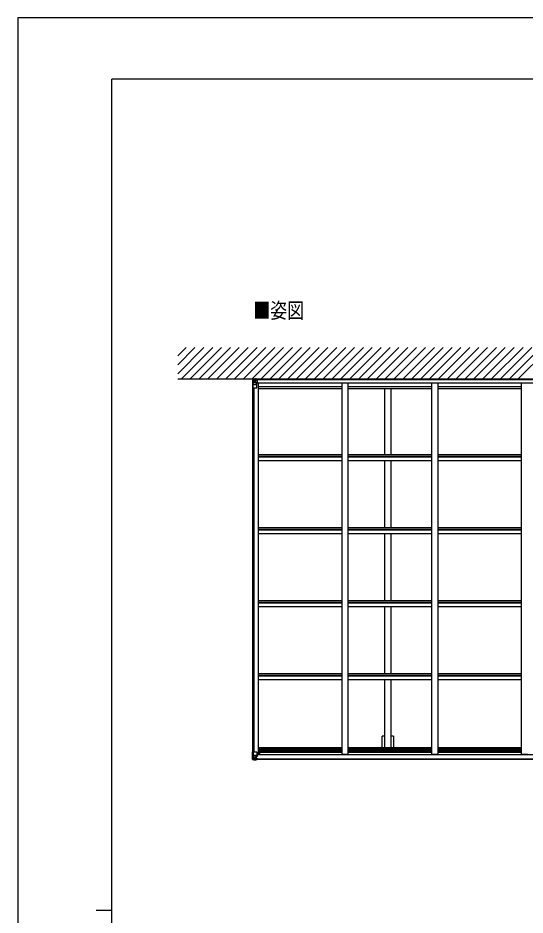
# Model space of a CAD drawing. Units: millimetres, scale not verified. Extents: x -10512 to 10512, y -7425 to 7425.
# Drawn here: x -10512 to -6468, y 274 to 7425 of the extents above; entities that cross this region are included whole.
import ezdxf
from ezdxf.enums import TextEntityAlignment as Align

# ---------------------------------------------------------------- set-up
doc = ezdxf.new("R2010")
doc.units = ezdxf.units.MM
doc.header["$LTSCALE"] = 40
for name, color, linetype in [('0-2_USER1', 3, 'Continuous'), ('0-5_YKK_13', 4, 'Continuous'), ('0-6_YKK_A1', 4, 'Continuous'), ('0-8_YKK_ZWAK', 7, 'Continuous')]:
    doc.layers.add(name, color=color, linetype=linetype)
doc.styles.add('ＭＳ ゴシック', font='')
doc.styles.get('ＭＳ ゴシック').set_extended_font_data('MS Gothic')

msp = doc.modelspace()

# ---------------------------------------------------------------- linework, layer by layer
at = {"layer": '0-5_YKK_13'}
for p, q in [((-8640.45, 4537.28), (-8640.45, 4476.57)), ((-8639.51, 4538.24), (-8639.51, 4538.28)), ((-8637.61, 4537.22), (-8637.61, 4537.15)), ((-8637.61, 4476.57), (-8637.61, 4537.15)), ((-8637.06, 4503.45), (-8632.92, 4515.54)), ((-8633.64, 4533.78), (-8636.37, 4537.45)), ((-8632.78, 4530.27), (-8630.45, 4530.33)), ((-8632.78, 4516.8), (-8632.78, 4530.27)), ((-8630.45, 4516.77), (-8632.78, 4516.8)), ((-8630.45, 4530.33), (-8618.45, 4530.33)), ((-8630.45, 4516.77), (-8630.45, 4516.77)), ((-8618.45, 4516.77), (-8630.45, 4516.77)), ((-8625.93, 4523.13), (-8625.93, 4522.17)), ((-8618.45, 4547.85), (-8618.45, 4539.91)), ((-8616.95, 4542.8), (-8618.45, 4542.8)), ((-8618.45, 4539.91), (-8618.45, 4537.55)), ((-8604.95, 4538.3), (-8618.45, 4537.55)), ((-8618.45, 4537.55), (-8618.45, 4516.77)), ((-8604.95, 4516.77), (-8618.45, 4516.77)), ((-8618.45, 4516.77), (-8618.45, 4515.5)), ((-8604.95, 4515.85), (-8618.45, 4515.5)), ((-8618.45, 4515.5), (-8618.45, 4512.78)), ((-8604.95, 4513.13), (-8618.45, 4512.78)), ((-8617.62, 4512.58), (-8617.62, 4512.78)), ((-8607.28, 4510.93), (-8617.62, 4512.58)), ((-8616.95, 4547.85), (-8616.95, 4540.07)), ((-8611.95, 4547.85), (-8616.95, 4547.85)), ((-8611.95, 4544.89), (-8616.95, 4545.2)), ((-8616.95, 4540.07), (-8616.95, 4540.07)), ((-8615.42, 4512.86), (-8607.28, 4511.56)), ((-8611.95, 4547.85), (-8611.95, 4544.89)), ((-8611.95, 4544.89), (-8611.95, 4544.49)), ((-8607.28, 4511.56), (-8607.28, 4510.93)), ((-8606.45, 4477.57), (-8606.45, 4510.67)), ((-8604.95, 4543.93), (-8604.95, 4513.13)), ((-8640.45, 4476.57), (-8607.45, 4476.57)), ((-8637.06, 4503.45), (-8630.45, 4503.24)), ((-8630.45, 4503.24), (-8606.45, 4503.24)), ((-8637.61, 1574.73), (-8607.45, 1574.73)), ((-8637.61, 1574.73), (-8637.61, 1514.14)), ((-8606.45, 1573.73), (-8606.45, 1540.63)), ((-8640.45, 1514.02), (-8640.45, 1514.06)), ((-8639.51, 1513.06), (-8639.51, 1513.02)), ((-8639.51, 1513.02), (-8639.51, 1513.02)), ((-8630.54, 1512.63), (-8638.46, 1513.1)), ((-8637.61, 1514.07), (-8637.61, 1514.14)), ((-8637.06, 1547.85), (-8630.45, 1548.06)), ((-8637.06, 1547.85), (-8632.92, 1535.76)), ((-8633.64, 1517.52), (-8636.37, 1513.85)), ((-8630.45, 1534.53), (-8632.78, 1534.5)), ((-8632.78, 1534.5), (-8632.78, 1521.03)), ((-8632.78, 1521.03), (-8630.45, 1520.97)), ((-8630.45, 1548.06), (-8606.45, 1548.06)), ((-8630.45, 1534.53), (-8618.45, 1534.53)), ((-8630.45, 1534.53), (-8630.45, 1534.53)), ((-8630.45, 1520.97), (-8618.45, 1520.97)), ((-8618.45, 1511.84), (-8630.45, 1512.63)), ((-8624.97, 1528.17), (-8624.97, 1529.13)), ((-8619.45, 1520.97), (-8618.45, 1520.97)), ((-8616.95, 1534.53), (-8618.45, 1534.53)), ((-8616.95, 1520.97), (-8618.45, 1520.97)), ((-8616.95, 1517.43), (-8618.45, 1517.43)), ((-8618.45, 1512.61), (-8611.95, 1512.21)), ((-8611.95, 1511.33), (-8618.45, 1511.73)), ((-8607.28, 1540.37), (-8617.62, 1538.72)), ((-8617.62, 1538.08), (-8607.28, 1539.74)), ((-8617.62, 1538.72), (-8617.62, 1538.08)), ((-8612.95, 1530.93), (-8616.95, 1530.93)), ((-8612.95, 1522.72), (-8616.95, 1522.72)), ((-8616.45, 1517.79), (-8616.95, 1517.79)), ((-8611.95, 1513.14), (-8616.95, 1513.23)), ((-8616.84, 1519.1), (-8612.95, 1519.1)), ((-8616.46, 1518.89), (-8616.46, 1518.72)), ((-8616.46, 1518.72), (-8616.45, 1518.72)), ((-8616.45, 1518.72), (-8616.45, 1517.79)), ((-8606.45, 1518.64), (-8616.45, 1518.72)), ((-8616.45, 1517.79), (-8616.45, 1516.79)), ((-8608.45, 1516.79), (-8616.45, 1516.79)), ((-8616.45, 1516.79), (-8616.45, 1516.77)), ((-8608.45, 1516.77), (-8616.45, 1516.77)), ((-8612.95, 1538.83), (-8612.95, 1519.1)), ((-8612.95, 1519.1), (-8612.95, 1518.86)), ((-8611.95, 1513.14), (-8611.95, 1513.96)), ((-8611.95, 1512.73), (-8611.95, 1513.14)), ((-8611.95, 1512.73), (-8611.95, 1512.21)), ((-8611.95, 1512.21), (-8611.95, 1511.33)), ((-8607.28, 1539.74), (-8607.28, 1540.37)), ((-8607, 1539.81), (-8602.95, 1539.85)), ((-8606.95, 1513.53), (-8606.95, 1513.96)), ((-8606.65, 1513.53), (-8606.95, 1513.53)), ((-8606.65, 1513.53), (-8604.96, 1513.96)), ((-8585.95, 1555.04), (-8606.45, 1555.04)), ((-8601.95, 1551.73), (-8606.45, 1551.73)), ((-8606.45, 1518.64), (-8606.45, 1517.03)), ((-8606.45, 1517.03), (-8601.45, 1517.03)), ((-8602.95, 1541.58), (-8601.95, 1541.58)), ((-8601.95, 1539.86), (-8602.95, 1539.85)), ((-8601.95, 1555.04), (-8601.95, 1539.86)), ((-8601.45, 1516.02), (-8601.45, 1517.03)), ((-8601.45, 1517.03), (-8600.45, 1517.03)), ((-8600.45, 1518.71), (-8600.45, 1518.59)), ((-8600.45, 1517.03), (-8600.45, 1518.59)), ((-8600.45, 1517.03), (-8600.45, 1516.02))]:
    msp.add_line(p, q, dxfattribs=at)
for points in [[(-8639.51, 4538.28), (-8630.45, 4538.84), (-8618.45, 4539.57)], [(-8618.45, 4539.46), (-8630.45, 4538.67), (-8638.47, 4538.19)], [(-8626.89, 4525.05), (-8627.85, 4525.05), (-8627.85, 4524.09), (-8626.89, 4524.09)], [(-8624.97, 4526.01), (-8624.97, 4526.97), (-8625.93, 4526.97), (-8625.93, 4526.01)], [(-8625.93, 4522.17), (-8624.97, 4522.17), (-8624.97, 4523.13)], [(-8624.01, 4524.09), (-8623.05, 4524.09), (-8623.05, 4525.05), (-8624.01, 4525.05)], [(-8604.95, 4540.79), (-8608.56, 4540.57), (-8616.95, 4540.07)], [(-8604.95, 4543.92), (-8607.51, 4544.17), (-8611.95, 4544.54)], [(-8604.95, 4543.83), (-8607.57, 4544.1), (-8611.95, 4544.49)], [(-8640.45, 1514.06), (-8640.45, 1574.73), (-8637.61, 1574.73)], [(-8639.51, 1513.02), (-8630.45, 1512.46), (-8618.45, 1511.73), (-8618.45, 1537.82)], [(-8626.89, 1527.21), (-8627.85, 1527.21), (-8627.85, 1526.25), (-8626.89, 1526.25)], [(-8624.97, 1529.13), (-8625.93, 1529.13), (-8625.93, 1528.17)], [(-8625.93, 1525.29), (-8625.93, 1524.33), (-8624.97, 1524.33), (-8624.97, 1525.29)], [(-8624.01, 1526.25), (-8623.05, 1526.25), (-8623.05, 1527.21), (-8624.01, 1527.21)], [(-8611.95, 1512.73), (-8616.95, 1512.73), (-8616.95, 1538.19)], [(-8601.45, 1518.76), (-8616.45, 1518.89), (-8616.46, 1518.89)], [(-8616.45, 1517.79), (-8608.45, 1517.79), (-8608.45, 1516.02)], [(-8602.95, 1539.85), (-8602.95, 1541.58), (-8606.45, 1541.6)], [(-8606.45, 1518.64), (-8606.45, 1518.65), (-8600.45, 1518.59)]]:
    msp.add_lwpolyline(points, dxfattribs=at)
for centre in [(-8625.45, 4524.57), (-8625.45, 1526.73)]:
    msp.add_circle(centre, 5.3, dxfattribs=at)
for centre, radius, start, end in [((-8639.45, 4537.28), 0.999, 93.4424, 179.95083), ((-8639.45, 4537.28), 1, 93.50017, 180.00079), ((-8639.45, 4537.24), 0.999, 93.4424, 179.95083), ((-8638.3, 4550.89), 12.7, 269.24466, 275.10311), ((-8636.32, 4537.28), 1.28, 131.17831, 182.45895), ((-8626.89, 4526.01), 0.96, 270, 0), ((-8626.89, 4523.13), 0.96, 0, 90), ((-8624.01, 4526.01), 0.96, 180, 270), ((-8624.01, 4523.13), 0.96, 90, 180), ((-8617.51, 4513.51), 0.937, 230.93398, 263.26766), ((-8607.39, 4510.63), 0.937, 2.32209, 83.26766), ((-8607.39, 4510), 0.937, 2.32209, 83.26766), ((-8607.45, 4477.57), 1, 270, 0), ((-8607.45, 1573.73), 1, 0, 90), ((-8639.45, 1514.06), 0.999, 180.04917, 266.5576), ((-8639.45, 1514.02), 0.999, 180.04917, 266.5576), ((-8639.45, 1514.01), 1, 179.99921, 266.49983), ((-8638.3, 1500.41), 12.7, 84.89689, 90.75534), ((-8636.32, 1514.02), 1.28, 177.54105, 228.82169), ((-8626.89, 1528.17), 0.96, 270, 0), ((-8626.89, 1525.29), 0.96, 0, 90), ((-8624.01, 1528.17), 0.96, 180, 270), ((-8624.01, 1525.29), 0.96, 90, 180), ((-8617.51, 1537.79), 0.937, 96.73234, 177.67791), ((-8617.51, 1537.15), 0.937, 96.73234, 177.67791), ((-8616.44, 1519.4), 0.513, 178.95293, 268.11972), ((-8616.45, 1519.22), 0.5, 179.95536, 269.47105), ((-8616.45, 1516.29), 0.5, 89.99891, 179.99891), ((-8616.45, 1516.27), 0.5, 90.00309, 180.00198), ((-8607.39, 1541.3), 0.937, 276.73234, 357.67791), ((-8607.39, 1540.67), 0.937, 276.73234, 357.67791), ((-8601.31, 1511.07), 7.69, 83.56574, 91.03001)]:
    msp.add_arc(centre, radius, start, end, dxfattribs=at)
for centre, major_axis, ratio, start_param, end_param in [((-8438.51, 4550.59), (201, 12.36), 0.060933, 3.1373463, 3.1378449), ((-8637.51, 4538.36), (2, 0.12), 0.060933, 3.1378449, 4.2119296), ((-8637.32, 4535.26), (-0.02, 3), 0.466854, 5.5234897, 6.1575023), ((-8635.65, 4530.19), (0.03, 5), 0.573921, 4.7320603, 5.5159136), ((-8634.19, 4516.82), (0, 3), 0.468246, 4.2703918, 4.7058971), ((-8712.2, 4530.33), (81.75, 0), 0.061163, 0, 0.0007725), ((-8575.12, 4542.55), (-43.33, -2.64), 0.005841, 6.018941, 6.2828297), ((-8636.34, 4505.8), (0.85, 2.32), 0.403757, 2.3087461, 3.2744049), ((-8637.51, 1512.94), (2, -0.12), 0.060933, 2.0712557, 3.1453404), ((-8438.51, 1500.71), (201, -12.36), 0.060933, 3.1453404, 3.145839), ((-8636.34, 1545.5), (0.85, -2.32), 0.403757, 3.0087805, 3.9744392), ((-8637.32, 1516.04), (-0.02, -3), 0.466854, 0.125683, 0.7596956), ((-8635.65, 1521.11), (0.03, -5), 0.573921, 0.7672717, 1.551125), ((-8634.19, 1534.48), (0, -3), 0.468246, 1.5772882, 2.0127935), ((-8712.2, 1520.97), (81.75, 0), 0.061163, 6.2824128, 6.2831853)]:
    msp.add_ellipse(centre, major_axis=major_axis, ratio=ratio, start_param=start_param, end_param=end_param, dxfattribs=at)
at = {"layer": '0-6_YKK_A1'}
for p, q in [((-9238.45, 4589.1), (-9029.7, 4797.85)), ((-9238.45, 4659.81), (-9100.41, 4797.85)), ((-9238.45, 4730.52), (-9171.12, 4797.85)), ((-9208.99, 4547.85), (-8958.99, 4797.85)), ((-9138.28, 4547.85), (-8888.28, 4797.85)), ((-9067.57, 4547.85), (-8817.57, 4797.85)), ((-8996.86, 4547.85), (-8746.86, 4797.85)), ((-8926.15, 4547.85), (-8676.15, 4797.85)), ((-8855.44, 4547.85), (-8605.44, 4797.85)), ((-8784.73, 4547.85), (-8534.73, 4797.85)), ((-8714.02, 4547.85), (-8464.02, 4797.85)), ((-8643.3, 4547.85), (-8393.3, 4797.85)), ((-8572.59, 4547.85), (-8322.59, 4797.85)), ((-8501.88, 4547.85), (-8251.88, 4797.85)), ((-8431.17, 4547.85), (-8181.17, 4797.85)), ((-8360.46, 4547.85), (-8110.46, 4797.85)), ((-8289.75, 4547.85), (-8039.75, 4797.85)), ((-8219.04, 4547.85), (-7969.04, 4797.85)), ((-8148.33, 4547.85), (-7898.33, 4797.85)), ((-8077.62, 4547.85), (-7827.62, 4797.85)), ((-8006.91, 4547.85), (-7756.91, 4797.85)), ((-7936.2, 4547.85), (-7686.2, 4797.85)), ((-7865.49, 4547.85), (-7615.49, 4797.85)), ((-7794.78, 4547.85), (-7544.78, 4797.85)), ((-7724.07, 4547.85), (-7474.07, 4797.85)), ((-7653.36, 4547.85), (-7403.36, 4797.85)), ((-7582.64, 4547.85), (-7332.64, 4797.85)), ((-7511.93, 4547.85), (-7261.93, 4797.85)), ((-7441.22, 4547.85), (-7191.22, 4797.85)), ((-7370.51, 4547.85), (-7120.51, 4797.85)), ((-7299.8, 4547.85), (-7049.8, 4797.85)), ((-7229.09, 4547.85), (-6979.09, 4797.85)), ((-7158.38, 4547.85), (-6908.38, 4797.85)), ((-7087.67, 4547.85), (-6837.67, 4797.85)), ((-7016.96, 4547.85), (-6766.96, 4797.85)), ((-6946.25, 4547.85), (-6696.25, 4797.85)), ((-6875.54, 4547.85), (-6625.54, 4797.85)), ((-6804.83, 4547.85), (-6554.83, 4797.85)), ((-6734.12, 4547.85), (-6484.12, 4797.85)), ((-6663.41, 4547.85), (-6413.41, 4797.85)), ((-6592.7, 4547.85), (-6342.7, 4797.85)), ((-6521.98, 4547.85), (-6271.98, 4797.85)), ((-9238.45, 4547.85), (-2986.45, 4547.85)), ((-3619.95, 4541.85), (-8604.95, 4541.85)), ((-3619.95, 4540.55), (-8604.95, 4540.55)), ((-8604.95, 4517.16), (-3619.95, 4517.16)), ((-8604.95, 4515.44), (-3619.95, 4515.44)), ((-8593.45, 1555.24), (-8593.45, 4515.44)), ((-7927.45, 1555.24), (-7927.45, 4515.44)), ((-7877.45, 1555.24), (-7877.45, 4515.44)), ((-7211.45, 1555.24), (-7211.45, 4515.44)), ((-7161.45, 1555.24), (-7161.45, 4515.44)), ((-6495.45, 1555.24), (-6495.45, 4515.44)), ((-8638.45, 1574.73), (-8638.45, 4476.57)), ((-8628.75, 1574.73), (-8628.75, 4476.57)), ((-8593.45, 4486.88), (-7927.45, 4486.88)), ((-8593.45, 4472.14), (-7927.45, 4472.14)), ((-7877.45, 4486.88), (-7211.45, 4486.88)), ((-7877.45, 4472.14), (-7211.45, 4472.14)), ((-7589.95, 4472.14), (-7589.95, 3942.49)), ((-7534.95, 3942.49), (-7534.95, 4472.14)), ((-7161.45, 4486.88), (-6495.45, 4486.88)), ((-7161.45, 4472.14), (-6495.45, 4472.14)), ((-7927.45, 3942.49), (-8593.45, 3942.49)), ((-7211.45, 3942.49), (-7877.45, 3942.49)), ((-6495.45, 3942.49), (-7161.45, 3942.49)), ((-7927.45, 3929.48), (-8593.45, 3929.48)), ((-7927.45, 3924.93), (-8593.45, 3924.93)), ((-7927.45, 3895.2), (-8593.45, 3895.2)), ((-7211.45, 3929.48), (-7877.45, 3929.48)), ((-7211.45, 3924.93), (-7877.45, 3924.93)), ((-7211.45, 3895.2), (-7877.45, 3895.2)), ((-7589.95, 3895.2), (-7589.95, 3360.69)), ((-7534.95, 3360.69), (-7534.95, 3895.2)), ((-6495.45, 3929.48), (-7161.45, 3929.48)), ((-6495.45, 3924.93), (-7161.45, 3924.93)), ((-6495.45, 3895.2), (-7161.45, 3895.2)), ((-7927.45, 3360.69), (-8593.45, 3360.69)), ((-7927.45, 3347.69), (-8593.45, 3347.69)), ((-7927.45, 3343.14), (-8593.45, 3343.14)), ((-7927.45, 3313.4), (-8593.45, 3313.4)), ((-7211.45, 3360.69), (-7877.45, 3360.69)), ((-7211.45, 3347.69), (-7877.45, 3347.69)), ((-7211.45, 3343.14), (-7877.45, 3343.14)), ((-7211.45, 3313.4), (-7877.45, 3313.4)), ((-7589.95, 3313.4), (-7589.95, 2778.89)), ((-7534.95, 2778.89), (-7534.95, 3313.4)), ((-6495.45, 3360.69), (-7161.45, 3360.69)), ((-6495.45, 3347.69), (-7161.45, 3347.69)), ((-6495.45, 3343.14), (-7161.45, 3343.14)), ((-6495.45, 3313.4), (-7161.45, 3313.4)), ((-7927.45, 2778.89), (-8593.45, 2778.89)), ((-7927.45, 2765.89), (-8593.45, 2765.89)), ((-7927.45, 2761.34), (-8593.45, 2761.34)), ((-7927.45, 2731.61), (-8593.45, 2731.61)), ((-7211.45, 2778.89), (-7877.45, 2778.89)), ((-7211.45, 2765.89), (-7877.45, 2765.89)), ((-7211.45, 2761.34), (-7877.45, 2761.34)), ((-7211.45, 2731.61), (-7877.45, 2731.61)), ((-7589.95, 2731.61), (-7589.95, 2197.1)), ((-7534.95, 2197.1), (-7534.95, 2731.61)), ((-6495.45, 2778.89), (-7161.45, 2778.89)), ((-6495.45, 2765.89), (-7161.45, 2765.89)), ((-6495.45, 2761.34), (-7161.45, 2761.34)), ((-6495.45, 2731.61), (-7161.45, 2731.61)), ((-7927.45, 2197.1), (-8593.45, 2197.1)), ((-7927.45, 2184.1), (-8593.45, 2184.1)), ((-7927.45, 2179.55), (-8593.45, 2179.55)), ((-7927.45, 2149.81), (-8593.45, 2149.81)), ((-7211.45, 2197.1), (-7877.45, 2197.1)), ((-7211.45, 2184.1), (-7877.45, 2184.1)), ((-7211.45, 2179.55), (-7877.45, 2179.55)), ((-7211.45, 2149.81), (-7877.45, 2149.81)), ((-7589.95, 2149.81), (-7589.95, 1608.37)), ((-7534.95, 1608.37), (-7534.95, 2149.81)), ((-6495.45, 2197.1), (-7161.45, 2197.1)), ((-6495.45, 2184.1), (-7161.45, 2184.1)), ((-6495.45, 2179.55), (-7161.45, 2179.55)), ((-6495.45, 2149.81), (-7161.45, 2149.81)), ((-7589.95, 1699.25), (-7607.65, 1699.25)), ((-7607.65, 1608.37), (-7607.65, 1699.25)), ((-7517.25, 1699.25), (-7534.95, 1699.25)), ((-7517.25, 1699.25), (-7517.25, 1608.37)), ((-7927.45, 1608.37), (-8593.45, 1608.37)), ((-7927.45, 1595.36), (-8593.45, 1595.36)), ((-7927.45, 1590.28), (-8593.45, 1590.28)), ((-7927.45, 1586.35), (-8593.45, 1586.35)), ((-7927.45, 1578.15), (-8593.45, 1578.15)), ((-7211.45, 1608.37), (-7877.45, 1608.37)), ((-7211.45, 1595.36), (-7877.45, 1595.36)), ((-7211.45, 1590.28), (-7877.45, 1590.28)), ((-7211.45, 1586.35), (-7877.45, 1586.35)), ((-7211.45, 1578.15), (-7877.45, 1578.15)), ((-6495.45, 1608.37), (-7161.45, 1608.37)), ((-6495.45, 1595.36), (-7161.45, 1595.36)), ((-6495.45, 1590.28), (-7161.45, 1590.28)), ((-6495.45, 1586.35), (-7161.45, 1586.35)), ((-6495.45, 1578.15), (-7161.45, 1578.15)), ((-3607.95, 1516.1), (-8616.95, 1516.1)), ((-3607.95, 1513.96), (-8616.95, 1513.96)), ((-8593.45, 1555.24), (-8606.45, 1555.24)), ((-7927.45, 1569.76), (-8593.45, 1569.76)), ((-8585.95, 1569.76), (-8585.95, 1554.24)), ((-8585.95, 1554.24), (-3638.95, 1554.24)), ((-7877.45, 1555.24), (-7927.45, 1555.24)), ((-7211.45, 1569.76), (-7877.45, 1569.76)), ((-7161.45, 1555.24), (-7211.45, 1555.24)), ((-6495.45, 1569.76), (-7161.45, 1569.76)), ((-6445.45, 1555.24), (-6495.45, 1555.24))]:
    msp.add_line(p, q, dxfattribs=at)
at = {"layer": '0-8_YKK_ZWAK'}
for p, q in [((9737.55, 6937.5), (-9762.45, 6937.5)), ((-9762.45, -6312.5), (-9762.45, 6937.5)), ((-9887.45, 312.5), (-9762.45, 312.5))]:
    msp.add_line(p, q, dxfattribs=at)
msp.add_lwpolyline([(-10512.5, -7425), (10512.5, -7425), (10512.5, 7425), (-10512.5, 7425)], close=True, dxfattribs=at)

# ---------------------------------------------------------------- texts
at = {"layer": '0-2_USER1', "style": 'ＭＳ ゴシック', "width": 0.8}
msp.add_text('■姿図', height=123.8, dxfattribs=at).set_placement((-8635.51, 4994.13), align=Align.BOTTOM_LEFT)

doc.saveas('drawing.dxf')
